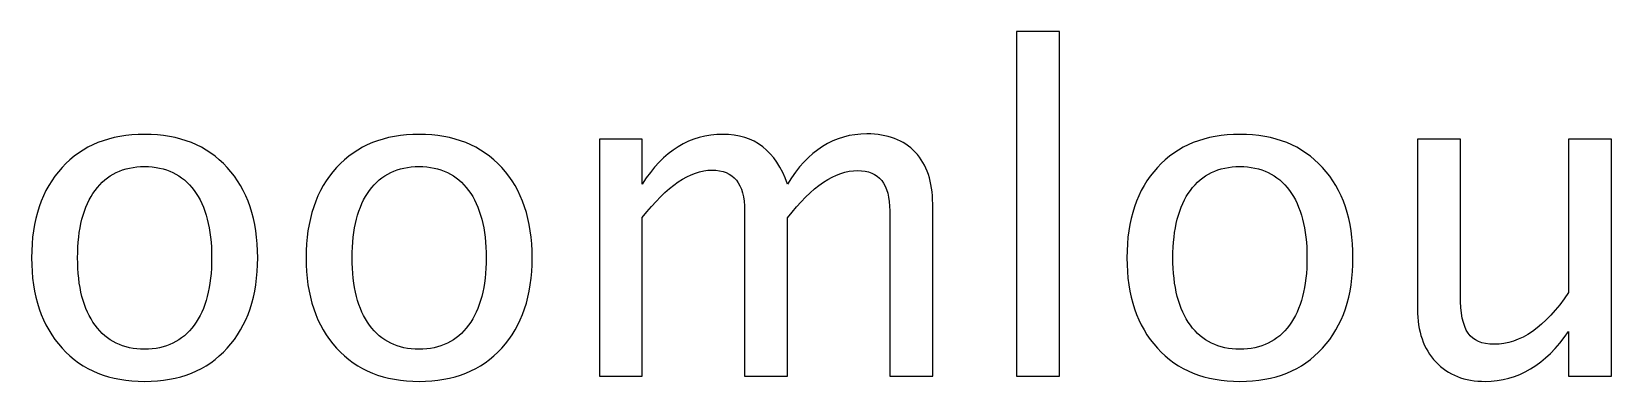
# Model space of a CAD drawing. Header units: centimetres. Extents: x -42 to 63, y -49 to 29.
# Drawn here: x -35.87 to -26.89, y 26.64 to 28.63 of the extents above; entities that cross this region are included whole.
import ezdxf

# ---------------------------------------------------------------- set-up
doc = ezdxf.new("R2010")
doc.units = ezdxf.units.CM
doc.header["$MEASUREMENT"] = 0
doc.layers.add('Layer 1', color=7, linetype='Continuous')

msp = doc.modelspace()

# ---------------------------------------------------------------- linework, layer by layer
at = {"layer": 'Layer 1'}
for points, knots in [([(-30.27297, 26.67044), (-30.27297, 26.67044), (-30.27297, 28.62878), (-30.27297, 28.62878), (-30.27297, 28.62878), (-30.27297, 28.62878), (-30.02913, 28.62878), (-30.02913, 28.62878), (-30.02913, 28.62878), (-30.02913, 28.62878), (-30.02913, 26.67044), (-30.02913, 26.67044), (-30.02913, 26.67044), (-30.02913, 26.67044), (-30.27297, 26.67044), (-30.27297, 26.67044)], [0, 0, 0, 0, 0.2, 0.2, 0.2, 0.2, 0.4, 0.4, 0.4, 0.4, 0.6, 0.6, 0.6, 0.6, 1, 1, 1, 1]), ([(-35.22936, 26.63996), (-35.42706, 26.63996), (-35.58369, 26.70304), (-35.69884, 26.82919), (-35.69884, 26.82919), (-35.81441, 26.95534), (-35.87198, 27.12679), (-35.87198, 27.34312), (-35.87198, 27.34312), (-35.87198, 27.55902), (-35.81441, 27.73004), (-35.69884, 27.85577), (-35.69884, 27.85577), (-35.58369, 27.9815), (-35.42706, 28.04458), (-35.22936, 28.04458), (-35.22936, 28.04458), (-35.03166, 28.04458), (-34.87503, 27.9815), (-34.75988, 27.85577), (-34.75988, 27.85577), (-34.64431, 27.73004), (-34.58674, 27.55902), (-34.58674, 27.34312), (-34.58674, 27.34312), (-34.58674, 27.12679), (-34.64431, 26.95534), (-34.75988, 26.82919), (-34.75988, 26.82919), (-34.87503, 26.70304), (-35.03166, 26.63996), (-35.22936, 26.63996)], [0, 0, 0, 0, 0.1111111, 0.1111111, 0.1111111, 0.1111111, 0.2222222, 0.2222222, 0.2222222, 0.2222222, 0.3333333, 0.3333333, 0.3333333, 0.3333333, 0.4444444, 0.4444444, 0.4444444, 0.4444444, 0.5555556, 0.5555556, 0.5555556, 0.5555556, 0.6666667, 0.6666667, 0.6666667, 0.6666667, 0.7777778, 0.7777778, 0.7777778, 0.7777778, 1, 1, 1, 1]), ([(-33.66895, 26.63996), (-33.86665, 26.63996), (-34.02328, 26.70304), (-34.13843, 26.82919), (-34.13843, 26.82919), (-34.254, 26.95534), (-34.31157, 27.12679), (-34.31157, 27.34312), (-34.31157, 27.34312), (-34.31157, 27.55902), (-34.254, 27.73004), (-34.13843, 27.85577), (-34.13843, 27.85577), (-34.02328, 27.9815), (-33.86665, 28.04458), (-33.66895, 28.04458), (-33.66895, 28.04458), (-33.47125, 28.04458), (-33.31462, 27.9815), (-33.19947, 27.85577), (-33.19947, 27.85577), (-33.0839, 27.73004), (-33.02633, 27.55902), (-33.02633, 27.34312), (-33.02633, 27.34312), (-33.02633, 27.12679), (-33.0839, 26.95534), (-33.19947, 26.82919), (-33.19947, 26.82919), (-33.31462, 26.70304), (-33.47125, 26.63996), (-33.66895, 26.63996)], [0, 0, 0, 0, 0.1111111, 0.1111111, 0.1111111, 0.1111111, 0.2222222, 0.2222222, 0.2222222, 0.2222222, 0.3333333, 0.3333333, 0.3333333, 0.3333333, 0.4444444, 0.4444444, 0.4444444, 0.4444444, 0.5555556, 0.5555556, 0.5555556, 0.5555556, 0.6666667, 0.6666667, 0.6666667, 0.6666667, 0.7777778, 0.7777778, 0.7777778, 0.7777778, 1, 1, 1, 1]), ([(-32.64448, 26.67044), (-32.64448, 26.67044), (-32.64448, 28.01664), (-32.64448, 28.01664), (-32.64448, 28.01664), (-32.64448, 28.01664), (-32.40064, 28.01664), (-32.40064, 28.01664), (-32.40064, 28.01664), (-32.40064, 28.01664), (-32.40064, 27.76222), (-32.40064, 27.76222), (-32.40064, 27.76222), (-32.28168, 27.9506), (-32.12928, 28.04458), (-31.94259, 28.04458), (-31.94259, 28.04458), (-31.76268, 28.04458), (-31.64033, 27.9506), (-31.57514, 27.76222), (-31.57514, 27.76222), (-31.45957, 27.95229), (-31.30886, 28.04712), (-31.12387, 28.04712), (-31.12387, 28.04712), (-31.00576, 28.04712), (-30.91389, 28.01241), (-30.84828, 27.94256), (-30.84828, 27.94256), (-30.78266, 27.87271), (-30.74964, 27.77492), (-30.74964, 27.64919), (-30.74964, 27.64919), (-30.74964, 27.64919), (-30.74964, 26.67044), (-30.74964, 26.67044), (-30.74964, 26.67044), (-30.74964, 26.67044), (-30.99348, 26.67044), (-30.99348, 26.67044), (-30.99348, 26.67044), (-30.99348, 26.67044), (-30.99348, 27.60897), (-30.99348, 27.60897), (-30.99348, 27.60897), (-30.99348, 27.76222), (-31.05444, 27.83884), (-31.17636, 27.83884), (-31.17636, 27.83884), (-31.30294, 27.83884), (-31.43586, 27.74952), (-31.57514, 27.57045), (-31.57514, 27.57045), (-31.57514, 27.57045), (-31.57514, 26.67044), (-31.57514, 26.67044), (-31.57514, 26.67044), (-31.57514, 26.67044), (-31.81898, 26.67044), (-31.81898, 26.67044), (-31.81898, 26.67044), (-31.81898, 26.67044), (-31.81898, 27.60982), (-31.81898, 27.60982), (-31.81898, 27.60982), (-31.81898, 27.76433), (-31.88079, 27.84138), (-32.00482, 27.84138), (-32.00482, 27.84138), (-32.12801, 27.84138), (-32.26009, 27.75163), (-32.40064, 27.57172), (-32.40064, 27.57172), (-32.40064, 27.57172), (-32.40064, 26.67044), (-32.40064, 26.67044), (-32.40064, 26.67044), (-32.40064, 26.67044), (-32.64448, 26.67044), (-32.64448, 26.67044)], [0, 0, 0, 0, 0.047619, 0.047619, 0.047619, 0.047619, 0.0952381, 0.0952381, 0.0952381, 0.0952381, 0.1428571, 0.1428571, 0.1428571, 0.1428571, 0.1904762, 0.1904762, 0.1904762, 0.1904762, 0.2380952, 0.2380952, 0.2380952, 0.2380952, 0.2857143, 0.2857143, 0.2857143, 0.2857143, 0.3333333, 0.3333333, 0.3333333, 0.3333333, 0.3809524, 0.3809524, 0.3809524, 0.3809524, 0.4285714, 0.4285714, 0.4285714, 0.4285714, 0.4761905, 0.4761905, 0.4761905, 0.4761905, 0.5238095, 0.5238095, 0.5238095, 0.5238095, 0.5714286, 0.5714286, 0.5714286, 0.5714286, 0.6190476, 0.6190476, 0.6190476, 0.6190476, 0.6666667, 0.6666667, 0.6666667, 0.6666667, 0.7142857, 0.7142857, 0.7142857, 0.7142857, 0.7619048, 0.7619048, 0.7619048, 0.7619048, 0.8095238, 0.8095238, 0.8095238, 0.8095238, 0.8571429, 0.8571429, 0.8571429, 0.8571429, 0.9047619, 0.9047619, 0.9047619, 0.9047619, 1, 1, 1, 1]), ([(-29.00297, 26.63996), (-29.20067, 26.63996), (-29.3573, 26.70304), (-29.47245, 26.82919), (-29.47245, 26.82919), (-29.58802, 26.95534), (-29.64559, 27.12679), (-29.64559, 27.34312), (-29.64559, 27.34312), (-29.64559, 27.55902), (-29.58802, 27.73004), (-29.47245, 27.85577), (-29.47245, 27.85577), (-29.3573, 27.9815), (-29.20067, 28.04458), (-29.00297, 28.04458), (-29.00297, 28.04458), (-28.80527, 28.04458), (-28.64864, 27.9815), (-28.53349, 27.85577), (-28.53349, 27.85577), (-28.41792, 27.73004), (-28.36035, 27.55902), (-28.36035, 27.34312), (-28.36035, 27.34312), (-28.36035, 27.12679), (-28.41792, 26.95534), (-28.53349, 26.82919), (-28.53349, 26.82919), (-28.64864, 26.70304), (-28.80527, 26.63996), (-29.00297, 26.63996)], [0, 0, 0, 0, 0.1111111, 0.1111111, 0.1111111, 0.1111111, 0.2222222, 0.2222222, 0.2222222, 0.2222222, 0.3333333, 0.3333333, 0.3333333, 0.3333333, 0.4444444, 0.4444444, 0.4444444, 0.4444444, 0.5555556, 0.5555556, 0.5555556, 0.5555556, 0.6666667, 0.6666667, 0.6666667, 0.6666667, 0.7777778, 0.7777778, 0.7777778, 0.7777778, 1, 1, 1, 1]), ([(-27.13522, 26.67044), (-27.13522, 26.67044), (-27.13522, 26.92359), (-27.13522, 26.92359), (-27.13522, 26.92359), (-27.26518, 26.73436), (-27.42309, 26.63996), (-27.60851, 26.63996), (-27.60851, 26.63996), (-27.72619, 26.63996), (-27.81975, 26.67679), (-27.88918, 26.75087), (-27.88918, 26.75087), (-27.95903, 26.82496), (-27.99374, 26.92444), (-27.99374, 27.05017), (-27.99374, 27.05017), (-27.99374, 27.05017), (-27.99374, 28.01664), (-27.99374, 28.01664), (-27.99374, 28.01664), (-27.99374, 28.01664), (-27.7499, 28.01664), (-27.7499, 28.01664), (-27.7499, 28.01664), (-27.7499, 28.01664), (-27.7499, 27.12976), (-27.7499, 27.12976), (-27.7499, 27.12976), (-27.7499, 27.02858), (-27.73508, 26.95704), (-27.70587, 26.9147), (-27.70587, 26.9147), (-27.67624, 26.87195), (-27.62713, 26.85078), (-27.55813, 26.85078), (-27.55813, 26.85078), (-27.40912, 26.85078), (-27.26772, 26.94857), (-27.13522, 27.14457), (-27.13522, 27.14457), (-27.13522, 27.14457), (-27.13522, 28.01664), (-27.13522, 28.01664), (-27.13522, 28.01664), (-27.13522, 28.01664), (-26.89138, 28.01664), (-26.89138, 28.01664), (-26.89138, 28.01664), (-26.89138, 28.01664), (-26.89138, 26.67044), (-26.89138, 26.67044), (-26.89138, 26.67044), (-26.89138, 26.67044), (-27.13522, 26.67044), (-27.13522, 26.67044)], [0, 0, 0, 0, 0.0666667, 0.0666667, 0.0666667, 0.0666667, 0.1333333, 0.1333333, 0.1333333, 0.1333333, 0.2, 0.2, 0.2, 0.2, 0.2666667, 0.2666667, 0.2666667, 0.2666667, 0.3333333, 0.3333333, 0.3333333, 0.3333333, 0.4, 0.4, 0.4, 0.4, 0.4666667, 0.4666667, 0.4666667, 0.4666667, 0.5333333, 0.5333333, 0.5333333, 0.5333333, 0.6, 0.6, 0.6, 0.6, 0.6666667, 0.6666667, 0.6666667, 0.6666667, 0.7333333, 0.7333333, 0.7333333, 0.7333333, 0.8, 0.8, 0.8, 0.8, 0.8666667, 0.8666667, 0.8666667, 0.8666667, 1, 1, 1, 1]), ([(-35.22978, 26.82284), (-35.10913, 26.82284), (-35.01515, 26.86814), (-34.94827, 26.95915), (-34.94827, 26.95915), (-34.8818, 27.04975), (-34.84836, 27.17802), (-34.84836, 27.34312), (-34.84836, 27.34312), (-34.84836, 27.50779), (-34.8818, 27.63564), (-34.94827, 27.72623), (-34.94827, 27.72623), (-35.01515, 27.8164), (-35.10913, 27.8617), (-35.22978, 27.8617), (-35.22978, 27.8617), (-35.35086, 27.8617), (-35.44484, 27.8164), (-35.51088, 27.72623), (-35.51088, 27.72623), (-35.57734, 27.63564), (-35.61036, 27.50779), (-35.61036, 27.34312), (-35.61036, 27.34312), (-35.61036, 27.17802), (-35.57734, 27.04975), (-35.51088, 26.95915), (-35.51088, 26.95915), (-35.44484, 26.86814), (-35.35086, 26.82284), (-35.22978, 26.82284)], [0, 0, 0, 0, 0.1111111, 0.1111111, 0.1111111, 0.1111111, 0.2222222, 0.2222222, 0.2222222, 0.2222222, 0.3333333, 0.3333333, 0.3333333, 0.3333333, 0.4444444, 0.4444444, 0.4444444, 0.4444444, 0.5555556, 0.5555556, 0.5555556, 0.5555556, 0.6666667, 0.6666667, 0.6666667, 0.6666667, 0.7777778, 0.7777778, 0.7777778, 0.7777778, 1, 1, 1, 1]), ([(-33.66937, 26.82284), (-33.54872, 26.82284), (-33.45474, 26.86814), (-33.38786, 26.95915), (-33.38786, 26.95915), (-33.32139, 27.04975), (-33.28795, 27.17802), (-33.28795, 27.34312), (-33.28795, 27.34312), (-33.28795, 27.50779), (-33.32139, 27.63564), (-33.38786, 27.72623), (-33.38786, 27.72623), (-33.45474, 27.8164), (-33.54872, 27.8617), (-33.66937, 27.8617), (-33.66937, 27.8617), (-33.79045, 27.8617), (-33.88443, 27.8164), (-33.95047, 27.72623), (-33.95047, 27.72623), (-34.01693, 27.63564), (-34.04995, 27.50779), (-34.04995, 27.34312), (-34.04995, 27.34312), (-34.04995, 27.17802), (-34.01693, 27.04975), (-33.95047, 26.95915), (-33.95047, 26.95915), (-33.88443, 26.86814), (-33.79045, 26.82284), (-33.66937, 26.82284)], [0, 0, 0, 0, 0.1111111, 0.1111111, 0.1111111, 0.1111111, 0.2222222, 0.2222222, 0.2222222, 0.2222222, 0.3333333, 0.3333333, 0.3333333, 0.3333333, 0.4444444, 0.4444444, 0.4444444, 0.4444444, 0.5555556, 0.5555556, 0.5555556, 0.5555556, 0.6666667, 0.6666667, 0.6666667, 0.6666667, 0.7777778, 0.7777778, 0.7777778, 0.7777778, 1, 1, 1, 1]), ([(-29.00339, 26.82284), (-28.88274, 26.82284), (-28.78876, 26.86814), (-28.72188, 26.95915), (-28.72188, 26.95915), (-28.65541, 27.04975), (-28.62197, 27.17802), (-28.62197, 27.34312), (-28.62197, 27.34312), (-28.62197, 27.50779), (-28.65541, 27.63564), (-28.72188, 27.72623), (-28.72188, 27.72623), (-28.78876, 27.8164), (-28.88274, 27.8617), (-29.00339, 27.8617), (-29.00339, 27.8617), (-29.12447, 27.8617), (-29.21845, 27.8164), (-29.28449, 27.72623), (-29.28449, 27.72623), (-29.35095, 27.63564), (-29.38397, 27.50779), (-29.38397, 27.34312), (-29.38397, 27.34312), (-29.38397, 27.17802), (-29.35095, 27.04975), (-29.28449, 26.95915), (-29.28449, 26.95915), (-29.21845, 26.86814), (-29.12447, 26.82284), (-29.00339, 26.82284)], [0, 0, 0, 0, 0.1111111, 0.1111111, 0.1111111, 0.1111111, 0.2222222, 0.2222222, 0.2222222, 0.2222222, 0.3333333, 0.3333333, 0.3333333, 0.3333333, 0.4444444, 0.4444444, 0.4444444, 0.4444444, 0.5555556, 0.5555556, 0.5555556, 0.5555556, 0.6666667, 0.6666667, 0.6666667, 0.6666667, 0.7777778, 0.7777778, 0.7777778, 0.7777778, 1, 1, 1, 1])]:
    msp.add_open_spline(points, degree=3, knots=knots, dxfattribs=at)

doc.saveas('drawing.dxf')
